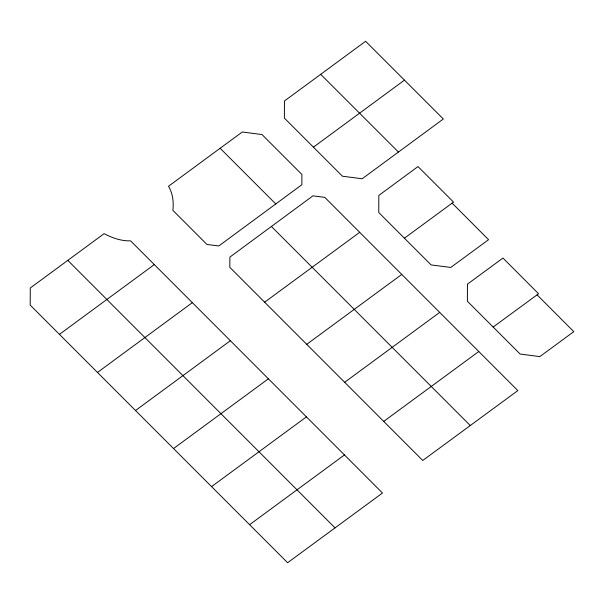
<?xml version="1.0" encoding="UTF-8"?>
<svg xmlns="http://www.w3.org/2000/svg" width="604" height="604" viewBox="0 0 604 604"><rect width="100%" height="100%" fill="white"/><g stroke="black" fill="none" stroke-linecap="round" stroke-linejoin="round"><path stroke-width="0.91" d="M452.132 203.133L453.529 202.091L417.998 166.568L378.836 195.424L378.761 212.54L431.082 264.907L450.75 267.459L488.576 239.705L452.132 203.133L404.408 238.21M537.062 294.843L538.549 293.748L502.981 258.074L467.451 284.137L467.383 301.253L520.12 354.042L539.84 356.602L573.8 331.641L537.062 294.843L493.151 327.066M67.799 260.377L104.092 233.665C112.238 237.908 121.268 241.185 130.585 240.837L382.491 493.015L287.617 562.724L30.2 305.111L30.268 287.995L67.799 260.377L335.039 527.881M320.709 74.33L365.601 41.276L443.336 118.996L362.158 178.769L342.438 176.209L284.386 118.097L284.454 100.981L320.709 74.33L398.451 152.057M313.423 147.172L404.469 80.136M220.135 148.274L242.295 131.997L262.015 134.556L301.894 174.465L301.879 184.703L218.784 245.971L206.93 244.454L172.865 210.328C173.861 202.091 172.82 193.484 168.501 186.266L220.135 148.274L275.779 203.956M59.449 334.367L154.307 264.582M97.486 372.442L192.344 302.649M264.62 302.204L359.712 232.314M135.523 410.509L230.381 340.716M306.726 344.333L401.766 274.435L517.847 390.577L422.755 460.467L229.83 267.353L229.875 257.1L312.94 195.847L324.786 197.372L401.766 274.435M268.41 378.791L173.529 448.546M344.665 382.287L439.697 312.389M306.417 416.873L211.566 486.62M383.706 421.403L478.798 351.513M344.454 454.948L249.603 524.687M271.407 226.477L470.297 425.548"/></g></svg>
